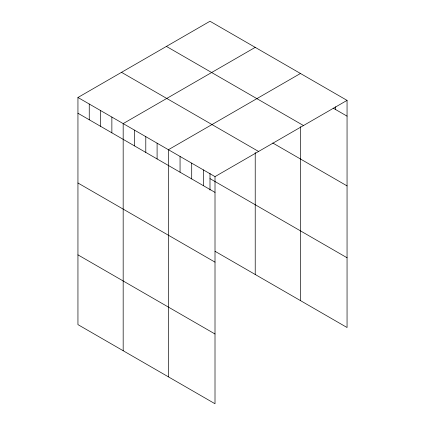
<?xml version="1.0" encoding="UTF-8"?>
<svg xmlns="http://www.w3.org/2000/svg" width="425" height="425" viewBox="0 0 425 425"><rect width="100%" height="100%" fill="white"/><g stroke="black" fill="none" stroke-linecap="round" stroke-linejoin="round"><path stroke-width="0.64" d="M77.945 97.49L215.008 176.619L215.008 403.75L77.945 324.62L77.945 97.49L209.992 21.25L347.055 100.38L347.055 327.51L215.082 251.318M255.223 47.361L123.176 123.601L123.176 350.731M300.454 73.477L168.406 149.717L168.406 376.848M215.008 176.619L347.055 100.38M333.184 108.136L347.055 116.142M166.419 46.41L303.477 125.54M272.749 142.997L347.055 185.895M121.523 72.33L258.581 151.459M209.992 178.627L347.055 257.757M77.945 113.247L215.008 192.382M77.945 183L215.008 262.135M77.945 254.867L215.008 333.997M335.405 106.787L335.405 109.416M300.454 126.65L300.454 300.608M255.223 152.474L255.223 274.492M209.992 173.4L209.992 190.044M203.357 169.894L203.357 185.656M191.707 163.168L191.707 178.925M180.057 156.442L180.057 172.199M157.096 143.188L157.096 158.945M145.791 136.659L145.791 152.421M134.481 130.13L134.481 145.892M111.865 117.072L111.865 132.834M100.56 110.543L100.56 126.305M89.25 104.019L89.25 119.776"/></g></svg>
